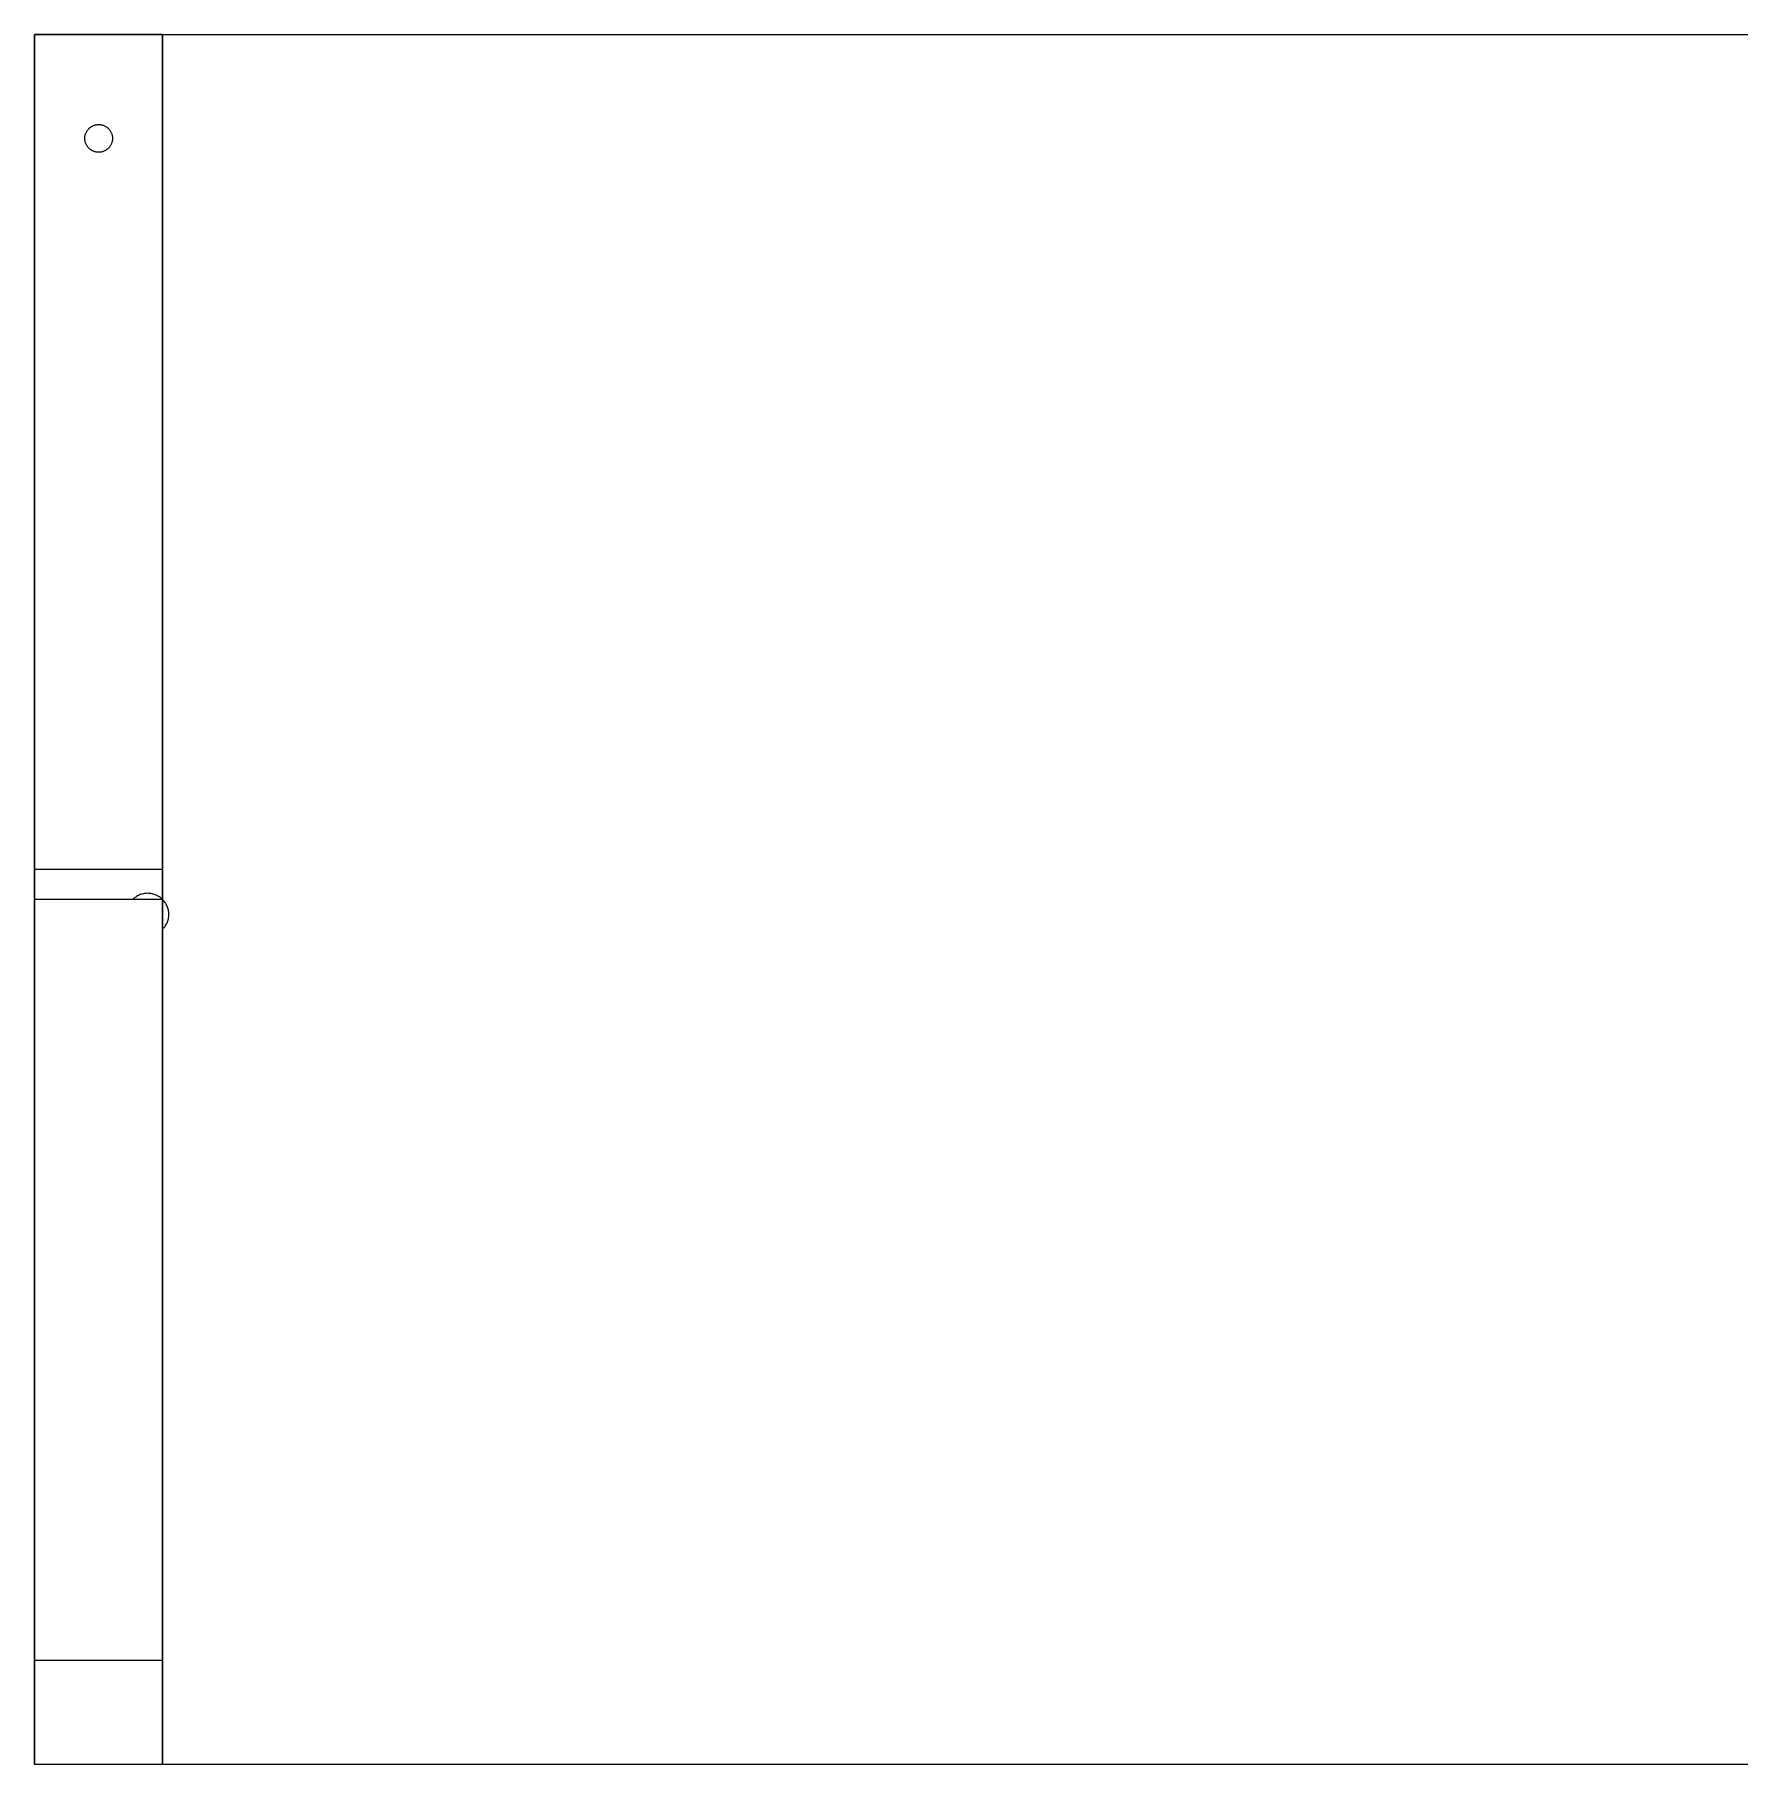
# Model space of a CAD drawing. Header units: millimetres. Extents: x -2413 to 2045, y 155 to 1956.
# Drawn here: x -2413.4 to -2167.1, y 154.9 to 404.9 of the extents above; entities that cross this region are included whole.
import ezdxf

# ---------------------------------------------------------------- set-up
doc = ezdxf.new("R2010")
doc.units = ezdxf.units.MM
doc.header["$MEASUREMENT"] = 0
doc.layers.add('Default', color=18, linetype='Continuous', true_color=0x000000)

msp = doc.modelspace()

# ---------------------------------------------------------------- linework, layer by layer
at = {"layer": 'Default', "color": 2, "true_color": 0xffff00}
for points in [[(-2394.94, 404.9, 1461.5), (-2404.19, 404.9, 1461.5), (-2413.44, 404.9, 1461.5)], [(-2413.44, 284.22, 1461.5), (-2413.44, 344.56, 1461.5), (-2413.44, 404.9, 1461.5)], [(-2394.94, 404.9, 1114.62), (-2404.19, 404.9, 1114.62), (-2413.44, 404.9, 1114.62)], [(-2413.44, 404.9, 1461.5), (-2413.44, 404.9, 1288.06), (-2413.44, 404.9, 1114.62)], [(-2413.44, 404.9, 1114.62), (-2413.44, 344.56, 1114.62), (-2413.44, 284.22, 1114.62)], [(-2394.94, 404.9, 1096.12), (-2404.19, 404.9, 1096.12), (-2413.44, 404.9, 1096.12)], [(-2413.44, 284.22, 1096.12), (-2413.44, 344.56, 1096.12), (-2413.44, 404.9, 1096.12)], [(-2394.94, 404.9, 749.25), (-2404.19, 404.9, 749.25), (-2413.44, 404.9, 749.25)], [(-2413.44, 404.9, 1096.12), (-2413.44, 404.9, 922.69), (-2413.44, 404.9, 749.25)], [(-2413.44, 404.9, 749.25), (-2413.44, 344.56, 749.25), (-2413.44, 284.22, 749.25)], [(-2394.94, 404.9, 730.75), (-2404.19, 404.9, 730.75), (-2413.44, 404.9, 730.75)], [(-2413.44, 284.22, 730.75), (-2413.44, 344.56, 730.75), (-2413.44, 404.9, 730.75)], [(-2394.94, 404.9, 383.87), (-2404.19, 404.9, 383.87), (-2413.44, 404.9, 383.87)], [(-2413.44, 404.9, 730.75), (-2413.44, 404.9, 557.31), (-2413.44, 404.9, 383.87)], [(-2413.44, 404.9, 383.87), (-2413.44, 344.56, 383.87), (-2413.44, 284.22, 383.87)], [(-2394.94, 404.9, 365.37), (-2404.19, 404.9, 365.37), (-2413.44, 404.9, 365.37)], [(-2413.44, 284.22, 365.37), (-2413.44, 344.56, 365.37), (-2413.44, 404.9, 365.37)], [(-2394.94, 404.9, 18.5), (-2404.19, 404.9, 18.5), (-2413.44, 404.9, 18.5)], [(-2413.44, 404.9, 365.37), (-2413.44, 404.9, 191.94), (-2413.44, 404.9, 18.5)], [(-2413.44, 404.9, 18.5), (-2413.44, 344.56, 18.5), (-2413.44, 284.22, 18.5)], [(-2394.94, 284.22, 1461.5), (-2394.94, 344.56, 1461.5), (-2394.94, 404.9, 1461.5)], [(-2394.94, 404.9, 1461.5), (-2394.94, 404.9, 1288.06), (-2394.94, 404.9, 1114.62)], [(-2394.94, 404.9, 1114.62), (-2394.94, 344.56, 1114.62), (-2394.94, 284.22, 1114.62)], [(-2394.94, 284.22, 1096.12), (-2394.94, 344.56, 1096.12), (-2394.94, 404.9, 1096.12)], [(-2394.94, 404.9, 1096.12), (-2394.94, 404.9, 922.69), (-2394.94, 404.9, 749.25)], [(-2394.94, 404.9, 749.25), (-2394.94, 344.56, 749.25), (-2394.94, 284.22, 749.25)], [(-2394.94, 284.22, 730.75), (-2394.94, 344.56, 730.75), (-2394.94, 404.9, 730.75)], [(-2394.94, 404.9, 730.75), (-2394.94, 404.9, 557.31), (-2394.94, 404.9, 383.87)], [(-2394.94, 404.9, 383.87), (-2394.94, 344.56, 383.87), (-2394.94, 284.22, 383.87)], [(-2394.94, 284.22, 365.37), (-2394.94, 344.56, 365.37), (-2394.94, 404.9, 365.37)], [(-2394.94, 404.9, 365.37), (-2394.94, 404.9, 191.94), (-2394.94, 404.9, 18.5)], [(-2394.94, 404.9, 18.5), (-2394.94, 344.56, 18.5), (-2394.94, 284.22, 18.5)], [(-2394.94, 284.22, 18.5), (-2404.19, 284.22, 18.5), (-2413.44, 284.22, 18.5)], [(-2394.94, 284.22, 1461.5), (-2404.19, 284.22, 1461.5), (-2413.44, 284.22, 1461.5)], [(-2394.94, 284.22, 1114.62), (-2404.19, 284.22, 1114.62), (-2413.44, 284.22, 1114.62)], [(-2394.94, 284.22, 1096.12), (-2404.19, 284.22, 1096.12), (-2413.44, 284.22, 1096.12)], [(-2394.94, 284.22, 749.25), (-2404.19, 284.22, 749.25), (-2413.44, 284.22, 749.25)], [(-2394.94, 284.22, 730.75), (-2404.19, 284.22, 730.75), (-2413.44, 284.22, 730.75)], [(-2394.94, 284.22, 383.87), (-2404.19, 284.22, 383.87), (-2413.44, 284.22, 383.87)], [(-2394.94, 284.22, 365.37), (-2404.19, 284.22, 365.37), (-2413.44, 284.22, 365.37)], [(-2394.94, 279.9, 14.19), (-2404.19, 279.9, 14.19), (-2413.44, 279.9, 14.19)], [(-2394.94, 279.9), (-2404.19, 279.9), (-2413.44, 279.9)], [(-2413.44, 279.9, 14.19), (-2413.44, 279.9, 7.09), (-2413.44, 279.9)], [(-2413.44, 279.9), (-2413.44, 217.4), (-2413.44, 154.9)], [(-2394.94, 279.9, 1480), (-2404.19, 279.9, 1480), (-2413.44, 279.9, 1480)], [(-2413.44, 154.9, 1480), (-2413.44, 217.4, 1480), (-2413.44, 279.9, 1480)], [(-2394.94, 279.9, 1465.81), (-2404.19, 279.9, 1465.81), (-2413.44, 279.9, 1465.81)], [(-2413.44, 279.9, 1480), (-2413.44, 279.9, 1472.91), (-2413.44, 279.9, 1465.81)], [(-2394.94, 279.9, 1110.31), (-2404.19, 279.9, 1110.31), (-2413.44, 279.9, 1110.31)], [(-2394.94, 279.9, 1100.44), (-2404.19, 279.9, 1100.44), (-2413.44, 279.9, 1100.44)], [(-2413.44, 279.9, 1110.31), (-2413.44, 279.9, 1105.38), (-2413.44, 279.9, 1100.44)], [(-2394.94, 279.9, 744.94), (-2404.19, 279.9, 744.94), (-2413.44, 279.9, 744.94)], [(-2394.94, 279.9, 735.06), (-2404.19, 279.9, 735.06), (-2413.44, 279.9, 735.06)], [(-2413.44, 279.9, 744.94), (-2413.44, 279.9, 740), (-2413.44, 279.9, 735.06)], [(-2394.94, 279.9, 379.56), (-2404.19, 279.9, 379.56), (-2413.44, 279.9, 379.56)], [(-2394.94, 279.9, 369.69), (-2404.19, 279.9, 369.69), (-2413.44, 279.9, 369.69)], [(-2413.44, 279.9, 379.56), (-2413.44, 279.9, 374.62), (-2413.44, 279.9, 369.69)], [(-2394.94, 279.9, 14.19), (-2394.94, 279.9, 7.09), (-2394.94, 279.9)], [(-2394.94, 279.9), (-2394.94, 217.4), (-2394.94, 154.9)], [(-2394.94, 154.9, 1480), (-2394.94, 217.4, 1480), (-2394.94, 279.9, 1480)], [(-2394.94, 279.9, 1480), (-2394.94, 279.9, 1472.91), (-2394.94, 279.9, 1465.81)], [(-2394.94, 279.9, 1110.31), (-2394.94, 279.9, 1105.38), (-2394.94, 279.9, 1100.44)], [(-2394.94, 279.9, 744.94), (-2394.94, 279.9, 740), (-2394.94, 279.9, 735.06)], [(-2394.94, 279.9, 379.56), (-2394.94, 279.9, 374.62), (-2394.94, 279.9, 369.69)], [(-2394.94, 169.9, 1468.75), (-2404.19, 169.9, 1468.75), (-2413.44, 169.9, 1468.75)], [(-2394.94, 169.9, 1103.37), (-2404.19, 169.9, 1103.37), (-2413.44, 169.9, 1103.37)], [(-2394.94, 169.9, 738), (-2404.19, 169.9, 738), (-2413.44, 169.9, 738)], [(-2394.94, 169.9, 372.62), (-2404.19, 169.9, 372.62), (-2413.44, 169.9, 372.62)], [(-2394.94, 169.9, 7.25), (-2404.19, 169.9, 7.25), (-2413.44, 169.9, 7.25)], [(-2394.94, 154.9), (-2404.19, 154.9), (-2413.44, 154.9)], [(-2394.94, 154.9, 1480), (-2404.19, 154.9, 1480), (-2413.44, 154.9, 1480)]]:
    msp.add_open_spline(points, degree=2, dxfattribs=at)
at = {"layer": 'Default'}
for points in [[(-2413.44, 279.9, 383.87), (-2413.44, 342.4, 383.87), (-2413.44, 404.9, 383.87)], [(-2413.44, 404.9, 383.87), (-2413.44, 404.9, 374.62), (-2413.44, 404.9, 365.37)], [(-2413.44, 279.9, 365.37), (-2413.44, 342.4, 365.37), (-2413.44, 404.9, 365.37)], [(-2413.44, 279.9, 1480), (-2413.44, 342.4, 1480), (-2413.44, 404.9, 1480)], [(-2413.44, 404.9, 1480), (-2413.44, 404.9, 1470.75), (-2413.44, 404.9, 1461.5)], [(-2413.44, 279.9, 1461.5), (-2413.44, 342.4, 1461.5), (-2413.44, 404.9, 1461.5)], [(-2413.44, 279.9, 18.5), (-2413.44, 342.4, 18.5), (-2413.44, 404.9, 18.5)], [(-2413.44, 404.9, 18.5), (-2413.44, 404.9, 9.25), (-2413.44, 404.9)], [(-2413.44, 279.9), (-2413.44, 342.4), (-2413.44, 404.9)], [(-2413.44, 279.9, 1114.62), (-2413.44, 342.4, 1114.62), (-2413.44, 404.9, 1114.62)], [(-2413.44, 404.9, 1114.62), (-2413.44, 404.9, 1105.37), (-2413.44, 404.9, 1096.12)], [(-2413.44, 279.9, 1096.12), (-2413.44, 342.4, 1096.12), (-2413.44, 404.9, 1096.12)], [(-2413.44, 279.9, 749.25), (-2413.44, 342.4, 749.25), (-2413.44, 404.9, 749.25)], [(-2413.44, 404.9, 749.25), (-2413.44, 404.9, 740), (-2413.44, 404.9, 730.75)], [(-2413.44, 279.9, 730.75), (-2413.44, 342.4, 730.75), (-2413.44, 404.9, 730.75)], [(-2406.19, 389.9, 1480), (-2406.19, 389.9, 1470.75), (-2406.19, 389.9, 1461.5)], [(-2406.19, 389.9, 18.5), (-2406.19, 389.9, 9.25), (-2406.19, 389.9)], [(-2399.26, 279.9, 383.87), (-2406.35, 279.9, 383.87), (-2413.44, 279.9, 383.87)], [(-2413.44, 279.9, 383.87), (-2413.44, 279.9, 374.62), (-2413.44, 279.9, 365.37)], [(-2399.26, 279.9, 365.37), (-2406.35, 279.9, 365.37), (-2413.44, 279.9, 365.37)], [(-2399.26, 279.9, 1480), (-2406.35, 279.9, 1480), (-2413.44, 279.9, 1480)], [(-2413.44, 279.9, 1480), (-2413.44, 279.9, 1470.75), (-2413.44, 279.9, 1461.5)], [(-2399.26, 279.9, 1461.5), (-2406.35, 279.9, 1461.5), (-2413.44, 279.9, 1461.5)], [(-2399.26, 279.9, 18.5), (-2406.35, 279.9, 18.5), (-2413.44, 279.9, 18.5)], [(-2413.44, 279.9, 18.5), (-2413.44, 279.9, 9.25), (-2413.44, 279.9)], [(-2399.26, 279.9), (-2406.35, 279.9), (-2413.44, 279.9)], [(-2399.26, 279.9, 1114.62), (-2406.35, 279.9, 1114.62), (-2413.44, 279.9, 1114.62)], [(-2413.44, 279.9, 1114.62), (-2413.44, 279.9, 1105.37), (-2413.44, 279.9, 1096.12)], [(-2399.26, 279.9, 1096.12), (-2406.35, 279.9, 1096.12), (-2413.44, 279.9, 1096.12)], [(-2399.26, 279.9, 749.25), (-2406.35, 279.9, 749.25), (-2413.44, 279.9, 749.25)], [(-2413.44, 279.9, 749.25), (-2413.44, 279.9, 740), (-2413.44, 279.9, 730.75)], [(-2399.26, 279.9, 730.75), (-2406.35, 279.9, 730.75), (-2413.44, 279.9, 730.75)], [(-2399.26, 279.9, 383.87), (-2399.26, 279.9, 374.62), (-2399.26, 279.9, 365.37)], [(-2399.26, 279.9, 1480), (-2399.26, 279.9, 1470.75), (-2399.26, 279.9, 1461.5)], [(-2399.26, 279.9, 18.5), (-2399.26, 279.9, 9.25), (-2399.26, 279.9)], [(-2399.26, 279.9, 1114.62), (-2399.26, 279.9, 1105.37), (-2399.26, 279.9, 1096.12)], [(-2399.26, 279.9, 749.25), (-2399.26, 279.9, 740), (-2399.26, 279.9, 730.75)], [(-2394.94, 154.9, 383.87), (-2394.94, 215.25, 383.87), (-2394.94, 275.59, 383.87)], [(-2394.94, 275.59, 383.87), (-2394.94, 275.59, 374.62), (-2394.94, 275.59, 365.37)], [(-2394.94, 154.9, 365.37), (-2394.94, 215.25, 365.37), (-2394.94, 275.59, 365.37)], [(-2394.94, 154.9, 1480), (-2394.94, 215.25, 1480), (-2394.94, 275.59, 1480)], [(-2394.94, 275.59, 1480), (-2394.94, 275.59, 1470.75), (-2394.94, 275.59, 1461.5)], [(-2394.94, 154.9, 1461.5), (-2394.94, 215.25, 1461.5), (-2394.94, 275.59, 1461.5)], [(-2394.94, 154.9, 18.5), (-2394.94, 215.25, 18.5), (-2394.94, 275.59, 18.5)], [(-2394.94, 275.59, 18.5), (-2394.94, 275.59, 9.25), (-2394.94, 275.59)], [(-2394.94, 154.9), (-2394.94, 215.25), (-2394.94, 275.59)], [(-2394.94, 154.9, 1114.62), (-2394.94, 215.25, 1114.62), (-2394.94, 275.59, 1114.62)], [(-2394.94, 275.59, 1114.62), (-2394.94, 275.59, 1105.37), (-2394.94, 275.59, 1096.12)], [(-2394.94, 154.9, 1096.12), (-2394.94, 215.25, 1096.12), (-2394.94, 275.59, 1096.12)], [(-2394.94, 154.9, 749.25), (-2394.94, 215.25, 749.25), (-2394.94, 275.59, 749.25)], [(-2394.94, 275.59, 749.25), (-2394.94, 275.59, 740), (-2394.94, 275.59, 730.75)], [(-2394.94, 154.9, 730.75), (-2394.94, 215.25, 730.75), (-2394.94, 275.59, 730.75)], [(-2048.07, 154.9, 383.87), (-2221.51, 154.9, 383.87), (-2394.94, 154.9, 383.87)], [(-2394.94, 154.9, 383.87), (-2394.94, 154.9, 374.62), (-2394.94, 154.9, 365.37)], [(-2048.07, 154.9, 365.37), (-2221.51, 154.9, 365.37), (-2394.94, 154.9, 365.37)], [(-2048.07, 154.9, 1480), (-2221.51, 154.9, 1480), (-2394.94, 154.9, 1480)], [(-2394.94, 154.9, 1480), (-2394.94, 154.9, 1470.75), (-2394.94, 154.9, 1461.5)], [(-2048.07, 154.9, 1461.5), (-2221.51, 154.9, 1461.5), (-2394.94, 154.9, 1461.5)], [(-2048.07, 154.9, 18.5), (-2221.51, 154.9, 18.5), (-2394.94, 154.9, 18.5)], [(-2394.94, 154.9, 18.5), (-2394.94, 154.9, 9.25), (-2394.94, 154.9)], [(-2048.07, 154.9), (-2221.51, 154.9), (-2394.94, 154.9)], [(-2048.07, 154.9, 1114.62), (-2221.51, 154.9, 1114.62), (-2394.94, 154.9, 1114.62)], [(-2394.94, 154.9, 1114.62), (-2394.94, 154.9, 1105.37), (-2394.94, 154.9, 1096.12)], [(-2048.07, 154.9, 1096.12), (-2221.51, 154.9, 1096.12), (-2394.94, 154.9, 1096.12)], [(-2048.07, 154.9, 749.25), (-2221.51, 154.9, 749.25), (-2394.94, 154.9, 749.25)], [(-2394.94, 154.9, 749.25), (-2394.94, 154.9, 740), (-2394.94, 154.9, 730.75)], [(-2048.07, 154.9, 730.75), (-2221.51, 154.9, 730.75), (-2394.94, 154.9, 730.75)]]:
    msp.add_open_spline(points, degree=2, dxfattribs=at)
for points in [[(-2413.44, 404.9, 383.87), (-1673.44, 404.9, 383.87), (-933.44, 404.9, 383.87), (-750.76, 404.9, 383.87), (-568.07, 404.9, 383.87)], [(-2413.44, 404.9, 365.37), (-1673.44, 404.9, 365.37), (-933.44, 404.9, 365.37), (-750.76, 404.9, 365.37), (-568.07, 404.9, 365.37)], [(-2413.44, 404.9, 1480), (-1673.44, 404.9, 1480), (-933.44, 404.9, 1480), (-750.76, 404.9, 1480), (-568.07, 404.9, 1480)], [(-2413.44, 404.9, 1461.5), (-1673.44, 404.9, 1461.5), (-933.44, 404.9, 1461.5), (-750.76, 404.9, 1461.5), (-568.07, 404.9, 1461.5)], [(-2413.44, 404.9, 18.5), (-1673.44, 404.9, 18.5), (-933.44, 404.9, 18.5), (-750.76, 404.9, 18.5), (-568.07, 404.9, 18.5)], [(-2413.44, 404.9), (-1673.44, 404.9), (-933.44, 404.9), (-750.76, 404.9), (-568.07, 404.9)], [(-2413.44, 404.9, 1114.62), (-1673.44, 404.9, 1114.62), (-933.44, 404.9, 1114.62), (-750.76, 404.9, 1114.62), (-568.07, 404.9, 1114.62)], [(-2413.44, 404.9, 1096.12), (-1673.44, 404.9, 1096.12), (-933.44, 404.9, 1096.12), (-750.76, 404.9, 1096.12), (-568.07, 404.9, 1096.12)], [(-2413.44, 404.9, 749.25), (-1673.44, 404.9, 749.25), (-933.44, 404.9, 749.25), (-750.76, 404.9, 749.25), (-568.07, 404.9, 749.25)], [(-2413.44, 404.9, 730.75), (-1673.44, 404.9, 730.75), (-933.44, 404.9, 730.75), (-750.76, 404.9, 730.75), (-568.07, 404.9, 730.75)]]:
    msp.add_open_spline(points, degree=2, knots=[5337.092733, 5337.092733, 5337.092733, 6817.092733, 6817.092733, 7182.467733, 7182.467733, 7182.467733], dxfattribs=at)
for points, weights, knots in [([(-2406.19, 389.9, 1480), (-2406.19, 387.9, 1480), (-2404.19, 387.9, 1480), (-2402.19, 387.9, 1480), (-2402.19, 389.9, 1480), (-2402.19, 391.9, 1480), (-2404.19, 391.9, 1480), (-2406.19, 391.9, 1480), (-2406.19, 389.9, 1480)], [1, 0.707106781187, 1, 0.707106781187, 1, 0.707106781187, 1, 0.707106781187, 1], [7982.316389, 7982.316389, 7982.316389, 7985.457982, 7985.457982, 7988.599575, 7988.599575, 7991.741167, 7991.741167, 7994.88276, 7994.88276, 7994.88276]), ([(-2406.19, 389.9, 1461.5), (-2406.19, 387.9, 1461.5), (-2404.19, 387.9, 1461.5), (-2402.19, 387.9, 1461.5), (-2402.19, 389.9, 1461.5), (-2402.19, 391.9, 1461.5), (-2404.19, 391.9, 1461.5), (-2406.19, 391.9, 1461.5), (-2406.19, 389.9, 1461.5)], [1, 0.707106781187, 1, 0.707106781187, 1, 0.707106781187, 1, 0.707106781187, 1], [7982.316389, 7982.316389, 7982.316389, 7985.457982, 7985.457982, 7988.599575, 7988.599575, 7991.741167, 7991.741167, 7994.88276, 7994.88276, 7994.88276]), ([(-2406.19, 389.9, 18.5), (-2406.19, 387.9, 18.5), (-2404.19, 387.9, 18.5), (-2402.19, 387.9, 18.5), (-2402.19, 389.9, 18.5), (-2402.19, 391.9, 18.5), (-2404.19, 391.9, 18.5), (-2406.19, 391.9, 18.5), (-2406.19, 389.9, 18.5)], [1, 0.707106781187, 1, 0.707106781187, 1, 0.707106781187, 1, 0.707106781187, 1], [7982.316389, 7982.316389, 7982.316389, 7985.457982, 7985.457982, 7988.599575, 7988.599575, 7991.741167, 7991.741167, 7994.88276, 7994.88276, 7994.88276]), ([(-2406.19, 389.9), (-2406.19, 387.9), (-2404.19, 387.9), (-2402.19, 387.9), (-2402.19, 389.9), (-2402.19, 391.9), (-2404.19, 391.9), (-2406.19, 391.9), (-2406.19, 389.9)], [1, 0.707106781187, 1, 0.707106781187, 1, 0.707106781187, 1, 0.707106781187, 1], [7982.316389, 7982.316389, 7982.316389, 7985.457982, 7985.457982, 7988.599575, 7988.599575, 7991.741167, 7991.741167, 7994.88276, 7994.88276, 7994.88276]), ([(-2394.94, 275.59, 383.87), (-2392.79, 277.75, 383.87), (-2394.94, 279.9, 383.87), (-2397.1, 282.06, 383.87), (-2399.26, 279.9, 383.87)], [1, 0.707106781187, 1, 0.707106781187, 1], [5188.324227, 5188.324227, 5188.324227, 5193.115155, 5193.115155, 5197.906084, 5197.906084, 5197.906084]), ([(-2394.94, 275.59, 365.37), (-2392.79, 277.75, 365.37), (-2394.94, 279.9, 365.37), (-2397.1, 282.06, 365.37), (-2399.26, 279.9, 365.37)], [1, 0.707106781187, 1, 0.707106781187, 1], [5188.324227, 5188.324227, 5188.324227, 5193.115155, 5193.115155, 5197.906084, 5197.906084, 5197.906084]), ([(-2394.94, 275.59, 1480), (-2392.79, 277.75, 1480), (-2394.94, 279.9, 1480), (-2397.1, 282.06, 1480), (-2399.26, 279.9, 1480)], [1, 0.707106781187, 1, 0.707106781187, 1], [5188.324227, 5188.324227, 5188.324227, 5193.115155, 5193.115155, 5197.906084, 5197.906084, 5197.906084]), ([(-2394.94, 275.59, 1461.5), (-2392.79, 277.75, 1461.5), (-2394.94, 279.9, 1461.5), (-2397.1, 282.06, 1461.5), (-2399.26, 279.9, 1461.5)], [1, 0.707106781187, 1, 0.707106781187, 1], [5188.324227, 5188.324227, 5188.324227, 5193.115155, 5193.115155, 5197.906084, 5197.906084, 5197.906084]), ([(-2394.94, 275.59, 18.5), (-2392.79, 277.75, 18.5), (-2394.94, 279.9, 18.5), (-2397.1, 282.06, 18.5), (-2399.26, 279.9, 18.5)], [1, 0.707106781187, 1, 0.707106781187, 1], [5188.324227, 5188.324227, 5188.324227, 5193.115155, 5193.115155, 5197.906084, 5197.906084, 5197.906084]), ([(-2394.94, 275.59), (-2392.79, 277.75), (-2394.94, 279.9), (-2397.1, 282.06), (-2399.26, 279.9)], [1, 0.707106781187, 1, 0.707106781187, 1], [5188.324227, 5188.324227, 5188.324227, 5193.115155, 5193.115155, 5197.906084, 5197.906084, 5197.906084]), ([(-2394.94, 275.59, 1114.62), (-2392.79, 277.75, 1114.62), (-2394.94, 279.9, 1114.62), (-2397.1, 282.06, 1114.62), (-2399.26, 279.9, 1114.62)], [1, 0.707106781187, 1, 0.707106781187, 1], [5188.324227, 5188.324227, 5188.324227, 5193.115155, 5193.115155, 5197.906084, 5197.906084, 5197.906084]), ([(-2394.94, 275.59, 1096.12), (-2392.79, 277.75, 1096.12), (-2394.94, 279.9, 1096.12), (-2397.1, 282.06, 1096.12), (-2399.26, 279.9, 1096.12)], [1, 0.707106781187, 1, 0.707106781187, 1], [5188.324227, 5188.324227, 5188.324227, 5193.115155, 5193.115155, 5197.906084, 5197.906084, 5197.906084]), ([(-2394.94, 275.59, 749.25), (-2392.79, 277.75, 749.25), (-2394.94, 279.9, 749.25), (-2397.1, 282.06, 749.25), (-2399.26, 279.9, 749.25)], [1, 0.707106781187, 1, 0.707106781187, 1], [5188.324227, 5188.324227, 5188.324227, 5193.115155, 5193.115155, 5197.906084, 5197.906084, 5197.906084]), ([(-2394.94, 275.59, 730.75), (-2392.79, 277.75, 730.75), (-2394.94, 279.9, 730.75), (-2397.1, 282.06, 730.75), (-2399.26, 279.9, 730.75)], [1, 0.707106781187, 1, 0.707106781187, 1], [5188.324227, 5188.324227, 5188.324227, 5193.115155, 5193.115155, 5197.906084, 5197.906084, 5197.906084])]:
    msp.add_rational_spline(points, weights, degree=2, knots=knots, dxfattribs=at)
at = {"layer": 'Default', "color": 2, "true_color": 0xffff00, "extrusion": (-1, 0, 0)}
for points, weights, knots in [([(-2413.44, 284.22, 18.5), (-2413.44, 282.06, 20.66), (-2413.44, 279.9, 18.5), (-2413.44, 277.75, 16.34), (-2413.44, 279.9, 14.19)], [1, 0.707106781187, 1, 0.707106781187, 1], [4208.059381, 4208.059381, 4208.059381, 4212.85031, 4212.85031, 4217.641239, 4217.641239, 4217.641239]), ([(-2413.44, 284.22, 1114.62), (-2413.44, 282.06, 1116.78), (-2413.44, 279.9, 1114.62), (-2413.44, 277.75, 1112.47), (-2413.44, 279.9, 1110.31)], [1, 0.707106781187, 1, 0.707106781187, 1], [6573.844691, 6573.844691, 6573.844691, 6578.63562, 6578.63562, 6583.426549, 6583.426549, 6583.426549]), ([(-2413.44, 284.22, 749.25), (-2413.44, 282.06, 751.41), (-2413.44, 279.9, 749.25), (-2413.44, 277.75, 747.09), (-2413.44, 279.9, 744.94)], [1, 0.707106781187, 1, 0.707106781187, 1], [7191.130001, 7191.130001, 7191.130001, 7195.92093, 7195.92093, 7200.711858, 7200.711858, 7200.711858]), ([(-2413.44, 279.9, 735.06), (-2413.44, 277.75, 732.91), (-2413.44, 279.9, 730.75), (-2413.44, 282.06, 728.59), (-2413.44, 284.22, 730.75)], [1, 0.707106781187, 1, 0.707106781187, 1], [7210.585156, 7210.585156, 7210.585156, 7215.376084, 7215.376084, 7220.167013, 7220.167013, 7220.167013]), ([(-2413.44, 284.22, 383.87), (-2413.44, 282.06, 386.03), (-2413.44, 279.9, 383.87), (-2413.44, 277.75, 381.72), (-2413.44, 279.9, 379.56)], [1, 0.707106781187, 1, 0.707106781187, 1], [7808.41531, 7808.41531, 7808.41531, 7813.206239, 7813.206239, 7817.997168, 7817.997168, 7817.997168]), ([(-2394.94, 284.22, 18.5), (-2394.94, 282.06, 20.66), (-2394.94, 279.9, 18.5), (-2394.94, 277.75, 16.34), (-2394.94, 279.9, 14.19)], [1, 0.707106781187, 1, 0.707106781187, 1], [4208.059381, 4208.059381, 4208.059381, 4212.85031, 4212.85031, 4217.641239, 4217.641239, 4217.641239]), ([(-2394.94, 284.22, 1114.62), (-2394.94, 282.06, 1116.78), (-2394.94, 279.9, 1114.62), (-2394.94, 277.75, 1112.47), (-2394.94, 279.9, 1110.31)], [1, 0.707106781187, 1, 0.707106781187, 1], [6573.844691, 6573.844691, 6573.844691, 6578.63562, 6578.63562, 6583.426549, 6583.426549, 6583.426549]), ([(-2394.94, 284.22, 749.25), (-2394.94, 282.06, 751.41), (-2394.94, 279.9, 749.25), (-2394.94, 277.75, 747.09), (-2394.94, 279.9, 744.94)], [1, 0.707106781187, 1, 0.707106781187, 1], [7191.130001, 7191.130001, 7191.130001, 7195.92093, 7195.92093, 7200.711858, 7200.711858, 7200.711858]), ([(-2394.94, 279.9, 735.06), (-2394.94, 277.75, 732.91), (-2394.94, 279.9, 730.75), (-2394.94, 282.06, 728.59), (-2394.94, 284.22, 730.75)], [1, 0.707106781187, 1, 0.707106781187, 1], [7210.585156, 7210.585156, 7210.585156, 7215.376084, 7215.376084, 7220.167013, 7220.167013, 7220.167013]), ([(-2394.94, 284.22, 383.87), (-2394.94, 282.06, 386.03), (-2394.94, 279.9, 383.87), (-2394.94, 277.75, 381.72), (-2394.94, 279.9, 379.56)], [1, 0.707106781187, 1, 0.707106781187, 1], [7808.41531, 7808.41531, 7808.41531, 7813.206239, 7813.206239, 7817.997168, 7817.997168, 7817.997168]), ([(-2413.44, 169.9, 1468.75), (-2413.44, 171.9, 1468.75), (-2413.44, 171.9, 1470.75), (-2413.44, 171.9, 1472.75), (-2413.44, 169.9, 1472.75), (-2413.44, 167.9, 1472.75), (-2413.44, 167.9, 1470.75), (-2413.44, 167.9, 1468.75), (-2413.44, 169.9, 1468.75)], [1, 0.707106781187, 1, 0.707106781187, 1, 0.707106781187, 1, 0.707106781187, 1], [8425.70062, 8425.70062, 8425.70062, 8428.842213, 8428.842213, 8431.983806, 8431.983806, 8435.125398, 8435.125398, 8438.266991, 8438.266991, 8438.266991]), ([(-2413.44, 169.9, 1103.37), (-2413.44, 171.9, 1103.37), (-2413.44, 171.9, 1105.37), (-2413.44, 171.9, 1107.37), (-2413.44, 169.9, 1107.37), (-2413.44, 167.9, 1107.37), (-2413.44, 167.9, 1105.37), (-2413.44, 167.9, 1103.37), (-2413.44, 169.9, 1103.37)], [1, 0.707106781187, 1, 0.707106781187, 1, 0.707106781187, 1, 0.707106781187, 1], [8438.266991, 8438.266991, 8438.266991, 8441.408583, 8441.408583, 8444.550176, 8444.550176, 8447.691769, 8447.691769, 8450.833361, 8450.833361, 8450.833361]), ([(-2413.44, 169.9, 7.25), (-2413.44, 171.9, 7.25), (-2413.44, 171.9, 9.25), (-2413.44, 171.9, 11.25), (-2413.44, 169.9, 11.25), (-2413.44, 167.9, 11.25), (-2413.44, 167.9, 9.25), (-2413.44, 167.9, 7.25), (-2413.44, 169.9, 7.25)], [1, 0.707106781187, 1, 0.707106781187, 1, 0.707106781187, 1, 0.707106781187, 1], [8475.966103, 8475.966103, 8475.966103, 8479.107695, 8479.107695, 8482.249288, 8482.249288, 8485.390881, 8485.390881, 8488.532473, 8488.532473, 8488.532473]), ([(-2394.94, 169.9, 1468.75), (-2394.94, 171.9, 1468.75), (-2394.94, 171.9, 1470.75), (-2394.94, 171.9, 1472.75), (-2394.94, 169.9, 1472.75), (-2394.94, 167.9, 1472.75), (-2394.94, 167.9, 1470.75), (-2394.94, 167.9, 1468.75), (-2394.94, 169.9, 1468.75)], [1, 0.707106781187, 1, 0.707106781187, 1, 0.707106781187, 1, 0.707106781187, 1], [8425.70062, 8425.70062, 8425.70062, 8428.842213, 8428.842213, 8431.983806, 8431.983806, 8435.125398, 8435.125398, 8438.266991, 8438.266991, 8438.266991]), ([(-2394.94, 169.9, 1103.37), (-2394.94, 171.9, 1103.37), (-2394.94, 171.9, 1105.37), (-2394.94, 171.9, 1107.37), (-2394.94, 169.9, 1107.37), (-2394.94, 167.9, 1107.37), (-2394.94, 167.9, 1105.37), (-2394.94, 167.9, 1103.37), (-2394.94, 169.9, 1103.37)], [1, 0.707106781187, 1, 0.707106781187, 1, 0.707106781187, 1, 0.707106781187, 1], [8438.266991, 8438.266991, 8438.266991, 8441.408583, 8441.408583, 8444.550176, 8444.550176, 8447.691769, 8447.691769, 8450.833361, 8450.833361, 8450.833361]), ([(-2394.94, 169.9, 7.25), (-2394.94, 171.9, 7.25), (-2394.94, 171.9, 9.25), (-2394.94, 171.9, 11.25), (-2394.94, 169.9, 11.25), (-2394.94, 167.9, 11.25), (-2394.94, 167.9, 9.25), (-2394.94, 167.9, 7.25), (-2394.94, 169.9, 7.25)], [1, 0.707106781187, 1, 0.707106781187, 1, 0.707106781187, 1, 0.707106781187, 1], [8475.966103, 8475.966103, 8475.966103, 8479.107695, 8479.107695, 8482.249288, 8482.249288, 8485.390881, 8485.390881, 8488.532473, 8488.532473, 8488.532473])]:
    msp.add_rational_spline(points, weights, degree=2, knots=knots, dxfattribs=at)
at = {"layer": 'Default', "color": 2, "true_color": 0xffff00, "extrusion": (1, 0, 0)}
for points, weights, knots in [([(-2413.44, 279.9, 1465.81), (-2413.44, 277.75, 1463.66), (-2413.44, 279.9, 1461.5), (-2413.44, 282.06, 1459.34), (-2413.44, 284.22, 1461.5)], [1, 0.707106781187, 1, 0.707106781187, 1], [5976.014536, 5976.014536, 5976.014536, 5980.805465, 5980.805465, 5985.596394, 5985.596394, 5985.596394]), ([(-2413.44, 279.9, 1100.44), (-2413.44, 277.75, 1098.28), (-2413.44, 279.9, 1096.12), (-2413.44, 282.06, 1093.97), (-2413.44, 284.22, 1096.12)], [1, 0.707106781187, 1, 0.707106781187, 1], [6593.299846, 6593.299846, 6593.299846, 6598.090775, 6598.090775, 6602.881703, 6602.881703, 6602.881703]), ([(-2413.44, 279.9, 369.69), (-2413.44, 277.75, 367.53), (-2413.44, 279.9, 365.37), (-2413.44, 282.06, 363.22), (-2413.44, 284.22, 365.37)], [1, 0.707106781187, 1, 0.707106781187, 1], [7827.870465, 7827.870465, 7827.870465, 7832.661394, 7832.661394, 7837.452323, 7837.452323, 7837.452323]), ([(-2394.94, 279.9, 1465.81), (-2394.94, 277.75, 1463.66), (-2394.94, 279.9, 1461.5), (-2394.94, 282.06, 1459.34), (-2394.94, 284.22, 1461.5)], [1, 0.707106781187, 1, 0.707106781187, 1], [5976.014536, 5976.014536, 5976.014536, 5980.805465, 5980.805465, 5985.596394, 5985.596394, 5985.596394]), ([(-2394.94, 279.9, 1100.44), (-2394.94, 277.75, 1098.28), (-2394.94, 279.9, 1096.12), (-2394.94, 282.06, 1093.97), (-2394.94, 284.22, 1096.12)], [1, 0.707106781187, 1, 0.707106781187, 1], [6593.299846, 6593.299846, 6593.299846, 6598.090775, 6598.090775, 6602.881703, 6602.881703, 6602.881703]), ([(-2394.94, 279.9, 369.69), (-2394.94, 277.75, 367.53), (-2394.94, 279.9, 365.37), (-2394.94, 282.06, 363.22), (-2394.94, 284.22, 365.37)], [1, 0.707106781187, 1, 0.707106781187, 1], [7827.870465, 7827.870465, 7827.870465, 7832.661394, 7832.661394, 7837.452323, 7837.452323, 7837.452323]), ([(-2413.44, 169.9, 738), (-2413.44, 171.9, 738), (-2413.44, 171.9, 740), (-2413.44, 171.9, 742), (-2413.44, 169.9, 742), (-2413.44, 167.9, 742), (-2413.44, 167.9, 740), (-2413.44, 167.9, 738), (-2413.44, 169.9, 738)], [1, 0.707106781187, 1, 0.707106781187, 1, 0.707106781187, 1, 0.707106781187, 1], [8450.833361, 8450.833361, 8450.833361, 8453.974954, 8453.974954, 8457.116547, 8457.116547, 8460.258139, 8460.258139, 8463.399732, 8463.399732, 8463.399732]), ([(-2413.44, 169.9, 372.62), (-2413.44, 171.9, 372.62), (-2413.44, 171.9, 374.62), (-2413.44, 171.9, 376.62), (-2413.44, 169.9, 376.62), (-2413.44, 167.9, 376.62), (-2413.44, 167.9, 374.62), (-2413.44, 167.9, 372.62), (-2413.44, 169.9, 372.62)], [1, 0.707106781187, 1, 0.707106781187, 1, 0.707106781187, 1, 0.707106781187, 1], [8463.399732, 8463.399732, 8463.399732, 8466.541325, 8466.541325, 8469.682917, 8469.682917, 8472.82451, 8472.82451, 8475.966103, 8475.966103, 8475.966103]), ([(-2394.94, 169.9, 738), (-2394.94, 171.9, 738), (-2394.94, 171.9, 740), (-2394.94, 171.9, 742), (-2394.94, 169.9, 742), (-2394.94, 167.9, 742), (-2394.94, 167.9, 740), (-2394.94, 167.9, 738), (-2394.94, 169.9, 738)], [1, 0.707106781187, 1, 0.707106781187, 1, 0.707106781187, 1, 0.707106781187, 1], [8450.833361, 8450.833361, 8450.833361, 8453.974954, 8453.974954, 8457.116547, 8457.116547, 8460.258139, 8460.258139, 8463.399732, 8463.399732, 8463.399732]), ([(-2394.94, 169.9, 372.62), (-2394.94, 171.9, 372.62), (-2394.94, 171.9, 374.62), (-2394.94, 171.9, 376.62), (-2394.94, 169.9, 376.62), (-2394.94, 167.9, 376.62), (-2394.94, 167.9, 374.62), (-2394.94, 167.9, 372.62), (-2394.94, 169.9, 372.62)], [1, 0.707106781187, 1, 0.707106781187, 1, 0.707106781187, 1, 0.707106781187, 1], [8463.399732, 8463.399732, 8463.399732, 8466.541325, 8466.541325, 8469.682917, 8469.682917, 8472.82451, 8472.82451, 8475.966103, 8475.966103, 8475.966103])]:
    msp.add_rational_spline(points, weights, degree=2, knots=knots, dxfattribs=at)
at = {"layer": 'Default', "color": 2, "true_color": 0xffff00}
for points in [[(-2413.44, 154.9), (-2413.44, 154.9, 557.31), (-2413.44, 154.9, 1114.62), (-2413.44, 154.9, 1297.31), (-2413.44, 154.9, 1480)], [(-2394.94, 154.9), (-2394.94, 154.9, 557.31), (-2394.94, 154.9, 1114.62), (-2394.94, 154.9, 1297.31), (-2394.94, 154.9, 1480)]]:
    msp.add_open_spline(points, degree=2, knots=[4356.827888, 4356.827888, 4356.827888, 5471.452888, 5471.452888, 5836.827888, 5836.827888, 5836.827888], dxfattribs=at)

doc.saveas('drawing.dxf')
